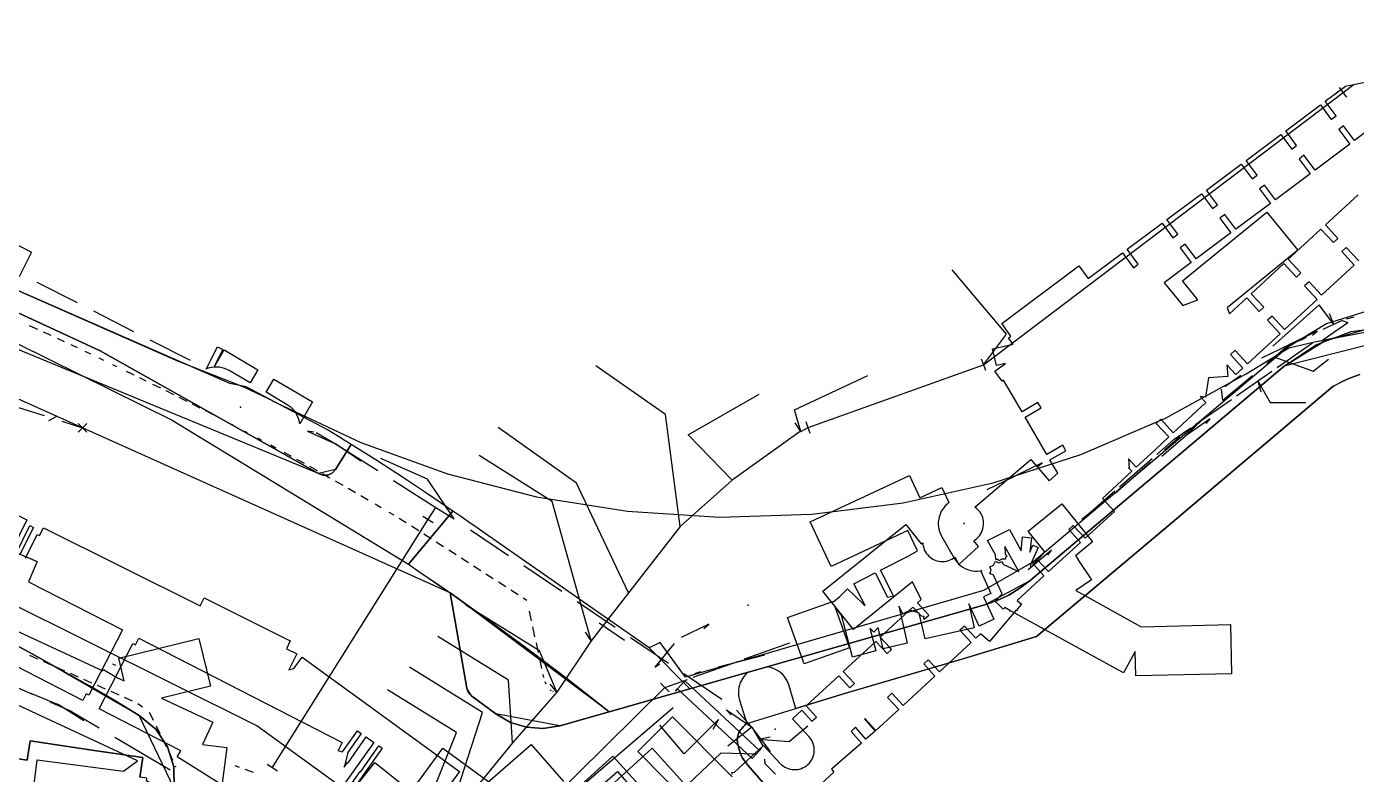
# Model space of a CAD drawing. Header units: metres. Extents: x -3782 to -2031, y 18790 to 19846.
# Drawn here: x -2249.2 to -2140.7, y 19544.5 to 19605.5 of the extents above; entities that cross this region are included whole.
import ezdxf

# ---------------------------------------------------------------- set-up
doc = ezdxf.new("R2010")
doc.units = ezdxf.units.M
for name, color, linetype in [('BOUNDARY', 7, 'Continuous'), ('CURB', 7, 'Continuous'), ('ELECTR_CABLE', 7, 'Continuous'), ('ELECTR_CABLE_COMM', 7, 'Continuous'), ('GAS', 7, 'Continuous'), ('GRASS', 7, 'Continuous'), ('GROUND', 7, 'Continuous'), ('HEAT', 7, 'Continuous'), ('LOUNGER', 7, 'Continuous'), ('OVERHEAD_POWER_LINE', 7, 'Continuous'), ('ROAD', 7, 'Continuous'), ('SEWER', 7, 'Continuous'), ('SIDEWALK_PATH', 7, 'Continuous'), ('TREE', 7, 'Continuous'), ('WATER_PIPELINE', 7, 'Continuous')]:
    doc.layers.add(name, color=color, linetype=linetype)

msp = doc.modelspace()

# ---------------------------------------------------------------- linework, layer by layer
at = {"layer": 'BOUNDARY'}
msp.add_lwpolyline([(-2257.61, 19587.34), (-2236.85, 19578.23), (-2236.65, 19578.15), (-2231.53, 19576.13), (-2229.56, 19575.21), (-2228.77, 19574.79), (-2221.97, 19571.59), (-2214.9, 19569.04), (-2207.62, 19567.17), (-2200.19, 19565.99), (-2192.69, 19565.51), (-2185.18, 19565.74), (-2177.72, 19566.67), (-2170.38, 19568.3), (-2163.23, 19570.61), (-2156.32, 19573.58), (-2149.73, 19577.18), (-2146.25, 19579.3), (-2144.28, 19579.78), (-2134.59, 19581.64)], dxfattribs=at)
at = {"layer": 'CURB'}
for points in [[(-2222.76, 19571.41), (-2224.03, 19569.38), (-2225.4, 19569.06), (-2300.61, 19600.08), (-2306.4, 19601.44), (-2308.63, 19605.07), (-2308.53, 19605.49)], [(-2214.67, 19559.33), (-2300.28, 19597.7)], [(-2249, 19581.14), (-2248.32, 19580.83)], [(-2247.86, 19580.62), (-2247.24, 19580.33)], [(-2135.03, 19580.74), (-2146.63, 19577.82)], [(-2246.73, 19580.1), (-2246.16, 19579.83)], [(-2245.6, 19579.57), (-2245.09, 19579.33)], [(-2244.47, 19579.03), (-2244.01, 19578.82)], [(-2243.34, 19578.49), (-2242.94, 19578.3)], [(-2242.21, 19577.94), (-2241.88, 19577.78)], [(-2241.11, 19577.41), (-2240.68, 19577.2)], [(-2240.68, 19577.2), (-2240.47, 19577.1)], [(-2167.36, 19560.33), (-2146.63, 19577.82)], [(-2240.02, 19576.88), (-2239.49, 19576.62)], [(-2238.94, 19576.35), (-2238.31, 19576.04)], [(-2237.86, 19575.82), (-2237.23, 19575.51)], [(-2236.79, 19575.28), (-2236.16, 19574.97)], [(-2235.71, 19574.74), (-2235.08, 19574.42)], [(-2234.64, 19574.19), (-2234.01, 19573.87)], [(-2233.57, 19573.64), (-2232.94, 19573.31)], [(-2232.5, 19573.08), (-2232.39, 19573.03)], [(-2231.44, 19572.52), (-2231.22, 19572.41)], [(-2230.37, 19571.96), (-2230.05, 19571.78)], [(-2229.31, 19571.39), (-2228.88, 19571.15)], [(-2228.25, 19570.81), (-2227.72, 19570.52)], [(-2227.72, 19570.52), (-2227.64, 19570.47)], [(-2227.2, 19570.23), (-2226.58, 19569.89)], [(-2226.15, 19569.65), (-2225.53, 19569.3)], [(-2225.09, 19569.06), (-2224.48, 19568.71)], [(-2224.05, 19568.47), (-2223.43, 19568.12)], [(-2223, 19567.87), (-2222.39, 19567.52)], [(-2221.96, 19567.27), (-2221.95, 19567.26)], [(-2221.95, 19567.26), (-2221.35, 19566.91)], [(-2220.8, 19566.59), (-2220.31, 19566.3)], [(-2219.66, 19565.92), (-2219.27, 19565.69)], [(-2218.84, 19565.43), (-2218.52, 19565.24)], [(-2218.52, 19565.24), (-2218.25, 19565.06)], [(-2217.83, 19564.79), (-2217.23, 19564.41)], [(-2216.81, 19564.14), (-2216.22, 19563.76)], [(-2215.8, 19563.49), (-2215.21, 19563.11)], [(-2214.79, 19562.84), (-2214.19, 19562.46)], [(-2213.77, 19562.19), (-2213.18, 19561.81)], [(-2212.76, 19561.54), (-2212.17, 19561.16)], [(-2211.75, 19560.89), (-2211.15, 19560.51)], [(-2210.73, 19560.24), (-2210.14, 19559.85)], [(-2171.06, 19558.36), (-2167.36, 19560.33)], [(-2201.7, 19549.64), (-2214.67, 19559.33)], [(-2201.7, 19549.64), (-2205.71, 19548.5), (-2210.95, 19549.47), (-2212.91, 19550.92), (-2213.3, 19551.55), (-2214.67, 19559.33)], [(-2209.72, 19559.58), (-2209.13, 19559.2)], [(-2208.71, 19558.93), (-2208.41, 19558.74)], [(-2208.04, 19557.05), (-2208.21, 19557.85)], [(-2171.06, 19558.36), (-2194.37, 19551.73)], [(-2207.75, 19555.75), (-2207.93, 19556.56)], [(-2207.46, 19554.46), (-2207.64, 19555.26)], [(-2198.44, 19554.84), (-2195.13, 19551.51)], [(-2248.99, 19554.24), (-2248.34, 19553.96)], [(-2240.03, 19549.34), (-2248.32, 19554.11)], [(-2247.88, 19553.75), (-2247.23, 19553.47)], [(-2246.78, 19553.27), (-2246.13, 19552.98)], [(-2207.18, 19553.16), (-2207.36, 19553.97)], [(-2245.67, 19552.78), (-2245.02, 19552.49)], [(-2244.57, 19552.29), (-2243.92, 19552)], [(-2207.02, 19552.44), (-2207.07, 19552.67)], [(-2243.46, 19551.8), (-2242.82, 19551.51)], [(-2242.36, 19551.31), (-2241.71, 19551.02)], [(-2206.85, 19551.88), (-2206.92, 19552.08)], [(-2206.41, 19551.33), (-2206.52, 19551.39)], [(-2206.24, 19551.26), (-2206.3, 19551.28)], [(-2195.13, 19551.51), (-2201.7, 19549.64)], [(-2194.37, 19551.73), (-2195.13, 19551.51)], [(-2241.25, 19550.82), (-2240.61, 19550.53)], [(-2240.16, 19550.31), (-2239.78, 19550.05)], [(-2237.28, 19542.71), (-2237.19, 19543.38), (-2240.03, 19549.34)], [(-2239.21, 19549.57), (-2239.2, 19549.57)], [(-2239.2, 19549.57), (-2238.89, 19548.94)], [(-2238.66, 19548.49), (-2238.35, 19547.86)], [(-2238.13, 19547.41), (-2237.81, 19546.78)], [(-2237.59, 19546.33), (-2237.31, 19545.68)], [(-2237.11, 19545.22), (-2237.08, 19545.16)], [(-2232.23, 19545.25), (-2231.89, 19545.12)], [(-2231.42, 19544.95), (-2230.73, 19544.7)]]:
    msp.add_lwpolyline(points, dxfattribs=at)
at = {"layer": 'ELECTR_CABLE'}
for points in [[(-2171.15, 19577.92), (-2141.82, 19600.13)], [(-2141.52, 19599.73), (-2142.12, 19600.53)], [(-2141.82, 19600.13), (-2140.92, 19600.79)], [(-2252.09, 19588.78), (-2248.82, 19587.11), (-2249.84, 19585.1)], [(-2169.3, 19580.42), (-2173.72, 19585.67)], [(-2248.39, 19584.65), (-2245.11, 19582.99)], [(-2143.79, 19582.8), (-2147.55, 19579.45)], [(-2142.59, 19581.21), (-2143.79, 19582.8)], [(-2243.77, 19582.31), (-2240.5, 19580.64)], [(-2141.9, 19581.54), (-2143.47, 19580.79)], [(-2142.59, 19581.21), (-2142.93, 19582.08)], [(-2141.9, 19581.54), (-2141.44, 19581.38)], [(-2141.54, 19581.67), (-2140.93, 19581.84)], [(-2171.15, 19577.92), (-2169.3, 19580.42)], [(-2239.16, 19579.96), (-2235.89, 19578.3)], [(-2146.19, 19579.58), (-2148.06, 19577.99)], [(-2147.22, 19577.7), (-2144.32, 19579.72)], [(-2145.2, 19579.96), (-2146.19, 19579.58)], [(-2144.83, 19580.14), (-2145.2, 19579.96)], [(-2170.98, 19577.45), (-2171.32, 19578.39)], [(-2171.15, 19577.92), (-2170.41, 19578.49)], [(-2147.41, 19578.54), (-2144.27, 19577.4)], [(-2144.27, 19577.4), (-2143.02, 19578.39)], [(-2197.1, 19573.86), (-2202.79, 19577.84)], [(-2185.47, 19572.8), (-2171.15, 19577.92)], [(-2151.48, 19576.16), (-2150.18, 19577.07)], [(-2150.53, 19575.39), (-2147.63, 19577.41)], [(-2186.58, 19574.25), (-2180.61, 19577.05)], [(-2149.21, 19577.03), (-2151.63, 19575.01)], [(-2148.78, 19576.61), (-2147.77, 19574.85)], [(-2148.78, 19576.61), (-2148.55, 19575.71)], [(-2195.25, 19572.21), (-2189.45, 19575.53)], [(-2153.84, 19573.08), (-2150.94, 19575.1)], [(-2151.63, 19575.01), (-2151.76, 19575.94)], [(-2195.9, 19564.73), (-2197.1, 19573.86)], [(-2186.07, 19572.48), (-2186.58, 19574.25)], [(-2147.77, 19574.85), (-2144.88, 19574.85)], [(-2204.37, 19568.28), (-2210.76, 19572.8)], [(-2186.07, 19572.48), (-2186.53, 19573.18)], [(-2186.07, 19572.48), (-2185.47, 19572.8)], [(-2185.3, 19572.33), (-2185.64, 19573.27)], [(-2155.6, 19571.85), (-2154.25, 19572.79)], [(-2153.29, 19573.45), (-2154.72, 19572.1)], [(-2225.61, 19572.41), (-2224.03, 19571.49)], [(-2191.66, 19568.51), (-2195.25, 19572.21)], [(-2186.13, 19572.48), (-2191.66, 19568.51)], [(-2157.02, 19570.61), (-2155.6, 19571.85)], [(-2155.16, 19572.06), (-2156.41, 19570.96)], [(-2224.03, 19571.49), (-2220.57, 19569.3)], [(-2216.51, 19568.59), (-2220.32, 19570.29)], [(-2206.35, 19566.78), (-2212.31, 19570.52)], [(-2157.53, 19569.97), (-2160.41, 19567.44)], [(-2160.07, 19567.97), (-2157.4, 19570.28)], [(-2219.3, 19568.49), (-2215.84, 19566.3)], [(-2214.34, 19565.37), (-2216.51, 19568.59)], [(-2191.66, 19568.51), (-2195.9, 19564.73)], [(-2200.12, 19559.34), (-2204.37, 19568.28)], [(-2162.43, 19565.91), (-2160.44, 19567.64)], [(-2216.49, 19565.29), (-2215.84, 19566.3)], [(-2215.84, 19566.3), (-2214.34, 19565.37)], [(-2203.18, 19555.43), (-2206.35, 19566.78)], [(-2229.18, 19545.06), (-2216.49, 19565.29)], [(-2216.06, 19565.03), (-2216.91, 19565.56)], [(-2163.13, 19565.34), (-2162.43, 19565.91)], [(-2213.01, 19564.48), (-2209.9, 19562.38)], [(-2195.9, 19564.73), (-2203.18, 19555.43)], [(-2208.66, 19561.55), (-2205.55, 19559.46)], [(-2207.37, 19554.6), (-2213.38, 19558.32)], [(-2204.31, 19558.62), (-2201.2, 19556.53)], [(-2209.92, 19552.22), (-2215.67, 19555.78)], [(-2203.18, 19555.43), (-2205.97, 19551.24)], [(-2203.18, 19555.43), (-2203.64, 19556.13)], [(-2199.96, 19555.69), (-2196.85, 19553.6)], [(-2205.97, 19551.24), (-2207.37, 19554.6)], [(-2190.66, 19553.94), (-2186.95, 19555.26)], [(-2212.03, 19549.57), (-2218, 19553.26)], [(-2194.84, 19552.45), (-2191.13, 19553.77)], [(-2189.03, 19554.26), (-2192.8, 19553.26)], [(-2248.66, 19551.01), (-2252.11, 19552.51)], [(-2209.59, 19547.11), (-2209.92, 19552.22)], [(-2197.16, 19551.62), (-2195.31, 19552.28)], [(-2196.13, 19551.51), (-2195.53, 19552.15)], [(-2195.61, 19552.76), (-2192.5, 19550.67)], [(-2195.53, 19552.15), (-2189.44, 19546.49)], [(-2194.25, 19552.88), (-2194.74, 19552.74)], [(-2214.14, 19547.94), (-2219.78, 19551.43)], [(-2197.16, 19551.62), (-2218.61, 19530.43)], [(-2205.97, 19551.24), (-2209.59, 19547.11)], [(-2205.97, 19551.24), (-2206.51, 19551.88)], [(-2197.51, 19551.97), (-2196.81, 19551.26)], [(-2196.3, 19551.32), (-2196.13, 19551.51)], [(-2196.13, 19551.51), (-2190.04, 19545.84)], [(-2245.56, 19549.66), (-2247.29, 19550.41)], [(-2196.47, 19549.96), (-2203.94, 19543.58)], [(-2245.56, 19549.66), (-2243.31, 19548.33)], [(-2214.96, 19540.49), (-2212.03, 19549.57)], [(-2192.78, 19549), (-2195.58, 19546.21)], [(-2192.78, 19549), (-2193.25, 19548.18)], [(-2191.32, 19549.76), (-2190.05, 19548.38)], [(-2218.85, 19536.2), (-2214.14, 19547.94)], [(-2195.58, 19546.21), (-2197.57, 19548.55)], [(-2190.05, 19548.38), (-2189.17, 19546.87)], [(-2187.02, 19547.21), (-2185.5, 19548.5)], [(-2242.02, 19547.57), (-2237.52, 19544.91)], [(-2209.59, 19547.11), (-2214.96, 19540.49)], [(-2189.49, 19547.41), (-2188.57, 19547.59)], [(-2189.49, 19547.41), (-2187.02, 19547.21)], [(-2192.58, 19546.26), (-2199.57, 19539.62)], [(-2189.74, 19546.17), (-2192.58, 19546.26)], [(-2190.04, 19545.84), (-2189.44, 19546.49)], [(-2189.44, 19546.49), (-2189.27, 19546.67)], [(-2189.02, 19545.76), (-2189, 19545.41)], [(-2228.76, 19544.8), (-2229.61, 19545.33)], [(-2189, 19545.41), (-2188.14, 19544.54)]]:
    msp.add_lwpolyline(points, dxfattribs=at)
for points in [[(-2233.95, 19577.73), (-2234.1, 19577.71), (-2234.3, 19577.67), (-2234.5, 19577.61), (-2234.57, 19577.58), (-2233.64, 19579.4), (-2233.21, 19579.18)], [(-2233.11, 19579.13), (-2230.36, 19577.51), (-2230.98, 19576.44), (-2232.71, 19577.45), (-2232.89, 19577.55), (-2233.08, 19577.62), (-2233.28, 19577.68), (-2233.48, 19577.72), (-2233.69, 19577.74), (-2233.9, 19577.74), (-2233.92, 19577.73)], [(-2229.06, 19576.75), (-2225.89, 19574.9), (-2226.94, 19573.11), (-2226.95, 19573.19), (-2226.99, 19573.39), (-2227.06, 19573.59), (-2227.14, 19573.78), (-2227.24, 19573.96), (-2227.35, 19574.13), (-2227.48, 19574.29), (-2227.63, 19574.43), (-2227.79, 19574.56), (-2227.96, 19574.67), (-2229.69, 19575.68)], [(-2178.5, 19559.08), (-2179.57, 19561.17), (-2177.25, 19562.36), (-2176.56, 19562.75), (-2177.33, 19564.41), (-2183.6, 19561.49), (-2185.29, 19565.11), (-2177.21, 19568.89), (-2176.36, 19567.07), (-2174.55, 19567.91), (-2173.98, 19566.69), (-2174.13, 19566.57), (-2174.28, 19566.43), (-2174.41, 19566.27), (-2174.53, 19566.1), (-2174.63, 19565.92), (-2174.71, 19565.73), (-2174.78, 19565.54), (-2174.82, 19565.34), (-2174.85, 19565.13), (-2174.85, 19564.93), (-2174.83, 19564.72), (-2174.8, 19564.52), (-2174.74, 19564.32), (-2174.67, 19564.13), (-2174.58, 19563.94), (-2173.56, 19562.16), (-2173.45, 19561.99), (-2173.32, 19561.83), (-2173.18, 19561.68), (-2173.02, 19561.54), (-2172.85, 19561.42), (-2172.67, 19561.32), (-2172.48, 19561.24), (-2172.29, 19561.18), (-2172.09, 19561.13), (-2171.88, 19561.11), (-2171.68, 19561.1), (-2171.47, 19561.12), (-2171.3, 19561.15), (-2171.39, 19561.09), (-2170.56, 19559.29), (-2171.17, 19559), (-2170.32, 19557.18), (-2171.52, 19556.62), (-2172.36, 19558.44), (-2171.92, 19556.49), (-2175.92, 19555.57), (-2176.41, 19557.68), (-2177.14, 19557.92), (-2177.75, 19557.61), (-2178.08, 19558.25), (-2177.38, 19555.23), (-2179.36, 19554.78), (-2179.76, 19556.5), (-2180.12, 19556.13), (-2180.44, 19556.44), (-2179.95, 19554.6), (-2181.84, 19554.1), (-2182.75, 19557.52), (-2183.29, 19558.23), (-2182.09, 19554.86), (-2185.8, 19553.54), (-2187.15, 19557.31), (-2183.44, 19558.63), (-2183.43, 19558.61), (-2182.9, 19559.01), (-2182.26, 19559.67), (-2181, 19558.46), (-2180.98, 19558.47), (-2180.97, 19558.44), (-2180.82, 19558.29), (-2181.73, 19560.07), (-2180.01, 19560.95), (-2179, 19558.97)], [(-2170.53, 19561.17), (-2170.65, 19561.44), (-2170.34, 19561.58), (-2170.19, 19561.92), (-2169.9, 19561.79), (-2169.67, 19561.9), (-2169.54, 19561.63), (-2168.29, 19561.06), (-2168.29, 19561.06), (-2169.43, 19563.11), (-2169.4, 19562.52), (-2169.27, 19562.3), (-2169.38, 19562.24), (-2169.37, 19562.08), (-2169.68, 19562.07), (-2169.9, 19561.94), (-2169.96, 19562.05), (-2170.16, 19562.04), (-2170.18, 19562.43), (-2170.84, 19563.59), (-2169.15, 19564.44), (-2169.05, 19564.5), (-2168.09, 19562.76), (-2167.97, 19563.89), (-2167.25, 19563.81), (-2167.37, 19562.66), (-2167.13, 19563.22), (-2166.71, 19563.03), (-2167.36, 19561.56), (-2167.24, 19561.49), (-2166.26, 19562.54), (-2166.18, 19562.7), (-2167.52, 19564.35), (-2164.78, 19566.58), (-2162.26, 19563.48), (-2163.65, 19562.34), (-2163.59, 19562.25), (-2163.45, 19562.05), (-2163.46, 19562.04), (-2162.35, 19560.38), (-2163.64, 19559.51), (-2158.3, 19556.57), (-2151.01, 19556.74), (-2150.92, 19552.74), (-2158.74, 19552.56), (-2158.79, 19554.56), (-2159.75, 19552.81), (-2168.9, 19557.84), (-2168.96, 19557.81), (-2169.01, 19557.9), (-2169.42, 19558.13), (-2169.55, 19558), (-2170.22, 19558.65), (-2169.63, 19559.25), (-2170.34, 19560.77), (-2170.64, 19560.91)]]:
    msp.add_lwpolyline(points, close=True, dxfattribs=at)
at = {"layer": 'ELECTR_CABLE_COMM'}
for points in [[(-2251.2, 19574.86), (-2247.79, 19573.78)], [(-2247.41, 19573.38), (-2246.75, 19573.73)], [(-2246.36, 19573.33), (-2244.66, 19572.79)], [(-2245.01, 19572.43), (-2244.31, 19573.14)], [(-2244.31, 19572.43), (-2245.01, 19573.14)]]:
    msp.add_lwpolyline(points, dxfattribs=at)
at = {"layer": 'GAS'}
for points in [[(-2191.67, 19544.52), (-2191.68, 19544.69), (-2191.47, 19544.7), (-2189.1, 19546.9), (-2187.74, 19545.43), (-2187.63, 19545.32), (-2187.5, 19545.22), (-2187.37, 19545.13), (-2187.23, 19545.06), (-2187.09, 19545), (-2186.94, 19544.96), (-2186.78, 19544.93), (-2186.63, 19544.92), (-2186.47, 19544.92), (-2186.31, 19544.94), (-2186.16, 19544.97), (-2186.01, 19545.01), (-2185.87, 19545.08), (-2185.73, 19545.15), (-2185.6, 19545.24), (-2185.48, 19545.34), (-2185.37, 19545.45), (-2185.27, 19545.58), (-2185.18, 19545.71), (-2185.11, 19545.85), (-2185.05, 19545.99), (-2185.01, 19546.14), (-2184.98, 19546.3), (-2184.97, 19546.45), (-2184.97, 19546.61), (-2184.98, 19546.77), (-2185.02, 19546.92), (-2185.06, 19547.07), (-2185.13, 19547.21), (-2185.2, 19547.35), (-2185.29, 19547.48), (-2185.39, 19547.6), (-2186.75, 19549.07), (-2185.99, 19549.77), (-2185.16, 19548.87), (-2184.78, 19549.19), (-2185.63, 19550.11), (-2182.97, 19552.57), (-2182.06, 19551.59), (-2181.69, 19551.93), (-2182.6, 19552.91), (-2179.94, 19555.37), (-2179.03, 19554.39), (-2178.66, 19554.72), (-2178.78, 19554.85), (-2178.8, 19554.85), (-2178.8, 19554.87), (-2179.58, 19555.71), (-2176.92, 19558.17), (-2176.25, 19557.45), (-2176.04, 19557.42), (-2176.06, 19557.25), (-2176, 19557.18), (-2175.63, 19557.52), (-2176.55, 19558.51), (-2176.24, 19558.8), (-2176.95, 19560.22), (-2181.78, 19556.35), (-2184.28, 19559.48), (-2177.51, 19564.89), (-2176.26, 19563.33), (-2176.12, 19563.4), (-2176.11, 19563.3), (-2176.08, 19563.14), (-2176.04, 19562.99), (-2175.99, 19562.84), (-2175.92, 19562.7), (-2175.83, 19562.57), (-2175.74, 19562.45), (-2175.63, 19562.33), (-2175.51, 19562.23), (-2175.39, 19562.14), (-2175.25, 19562.06), (-2175.11, 19561.99), (-2174.96, 19561.94), (-2174.81, 19561.91), (-2174.65, 19561.89), (-2174.49, 19561.88), (-2174.34, 19561.89), (-2174.18, 19561.92), (-2174.03, 19561.96), (-2173.88, 19562.01), (-2173.74, 19562.08), (-2173.61, 19562.17), (-2173.49, 19562.25), (-2173.18, 19561.63), (-2171.58, 19563.11), (-2171.96, 19563.56), (-2171.72, 19563.76), (-2171.6, 19563.87), (-2171.5, 19563.99), (-2171.41, 19564.12), (-2171.33, 19564.25), (-2171.26, 19564.4), (-2171.21, 19564.55), (-2171.18, 19564.7), (-2171.16, 19564.85), (-2171.15, 19565.01), (-2171.16, 19565.17), (-2171.19, 19565.32), (-2171.23, 19565.47), (-2171.28, 19565.62), (-2171.35, 19565.76), (-2171.44, 19565.9), (-2171.53, 19566.02), (-2171.64, 19566.13), (-2171.76, 19566.24), (-2171.87, 19566.32), (-2167.3, 19570.21), (-2165.81, 19568.46), (-2165.11, 19569.1), (-2165.74, 19570.17), (-2164.44, 19570.92), (-2164.69, 19571.36), (-2165.99, 19570.6), (-2167.76, 19573.66), (-2166.47, 19574.41), (-2166.72, 19574.84), (-2168.01, 19574.09), (-2169.52, 19576.68), (-2169.63, 19576.6), (-2170.23, 19577.41), (-2169.38, 19578.04), (-2170.11, 19577.87), (-2170.43, 19579.22), (-2168.75, 19579.61), (-2169.12, 19580.1), (-2168.92, 19580.26), (-2169.68, 19581.28), (-2163.38, 19585.98), (-2162.62, 19584.96), (-2159.83, 19587.05), (-2158.94, 19585.84), (-2158.54, 19586.14), (-2159.43, 19587.34), (-2156.6, 19589.46), (-2155.71, 19588.26), (-2155.31, 19588.56), (-2156.2, 19589.76), (-2153.37, 19591.87), (-2152.48, 19590.67), (-2152.08, 19590.97), (-2152.97, 19592.17), (-2150.14, 19594.29), (-2149.25, 19593.08), (-2148.85, 19593.38), (-2149.74, 19594.59), (-2146.91, 19596.7), (-2146.02, 19595.5), (-2145.62, 19595.8), (-2146.51, 19597), (-2143.68, 19599.11), (-2142.79, 19597.91), (-2142.39, 19598.21), (-2143.28, 19599.41), (-2141.63, 19600.65), (-2140.03, 19600.96)], [(-2138.06, 19598.32), (-2140.89, 19596.21), (-2141.79, 19597.41), (-2142.19, 19597.11), (-2141.29, 19595.91), (-2144.12, 19593.79), (-2145.02, 19595), (-2145.42, 19594.7), (-2144.52, 19593.5), (-2147.35, 19591.38), (-2148.25, 19592.58), (-2148.65, 19592.28), (-2147.75, 19591.08), (-2150.58, 19588.97), (-2151.48, 19590.17), (-2151.88, 19589.87), (-2150.98, 19588.67), (-2153.81, 19586.55), (-2154.71, 19587.76), (-2155.11, 19587.46), (-2154.21, 19586.25), (-2156.43, 19584.6), (-2154.89, 19582.75), (-2153.68, 19583.21), (-2154.94, 19584.77), (-2148.04, 19590.37), (-2145.52, 19587.26), (-2151.29, 19582.57), (-2151.1, 19582.07), (-2149.69, 19583.38), (-2148.67, 19582.28), (-2148.3, 19582.62), (-2149.32, 19583.72), (-2146.66, 19586.19), (-2145.64, 19585.08), (-2145.28, 19585.42), (-2146.3, 19586.53), (-2143.64, 19588.99), (-2142.62, 19587.89), (-2142.25, 19588.23), (-2143.27, 19589.33), (-2140.61, 19591.79)], [(-2140.55, 19586.39), (-2141.57, 19587.49), (-2141.94, 19587.15), (-2140.92, 19586.05), (-2143.58, 19583.59), (-2144.6, 19584.69), (-2144.97, 19584.35), (-2143.95, 19583.25), (-2146.6, 19580.79), (-2147.62, 19581.89), (-2147.99, 19581.55), (-2146.97, 19580.45), (-2149.63, 19577.99), (-2150.64, 19579.08), (-2150.68, 19579.06), (-2151.02, 19578.75), (-2150, 19577.65), (-2150.57, 19577.12), (-2151.31, 19577.92), (-2151.24, 19576.98), (-2152.82, 19576.86), (-2153.05, 19575.29), (-2153.49, 19575.35), (-2153.02, 19574.85), (-2155.68, 19572.38), (-2156.7, 19573.49), (-2157.07, 19573.15), (-2156.05, 19572.05), (-2157.17, 19571), (-2158.71, 19569.58), (-2159.34, 19570.27), (-2159.29, 19569.52), (-2159.33, 19569.52), (-2159.07, 19569.24), (-2161.46, 19567.03), (-2160.48, 19565.95), (-2162.88, 19563.78), (-2163.84, 19564.83), (-2164.2, 19564.49), (-2163.25, 19563.44), (-2165.86, 19561.06), (-2166.8, 19562.09), (-2167.16, 19561.75), (-2166.23, 19560.73), (-2168.43, 19558.72), (-2168.07, 19558.4), (-2168.43, 19557.99), (-2168.42, 19557.89), (-2168.52, 19557.88), (-2170.68, 19555.37), (-2171.4, 19555.99), (-2171.79, 19555.63), (-2172.71, 19556.62), (-2173.08, 19556.28), (-2172.16, 19555.29), (-2174.76, 19552.89), (-2175.67, 19553.88), (-2176.04, 19553.54), (-2175.12, 19552.55), (-2177.72, 19550.15), (-2178.63, 19551.14), (-2178.99, 19550.8), (-2178.08, 19549.81), (-2179.94, 19548.1), (-2180.85, 19549.08), (-2180.87, 19549.06), (-2179.99, 19548.05), (-2180.75, 19547.4), (-2181.6, 19548.38), (-2181.97, 19548.04), (-2181.12, 19547.07), (-2183.57, 19544.95), (-2183.36, 19544.71), (-2208.36, 19521.67)], [(-2194.7, 19541.71), (-2199.36, 19546.4), (-2196.53, 19549.22), (-2191.66, 19544.33)], [(-2213.95, 19541.83), (-2208.06, 19546.97), (-2205.43, 19543.96)], [(-2206.94, 19539.6), (-2201.02, 19544.76), (-2198.39, 19541.75)]]:
    msp.add_lwpolyline(points, dxfattribs=at)
at = {"layer": 'GRASS'}
for points in [[(-2261.75, 19587.61), (-2243.22, 19579.07), (-2225.4, 19569.06), (-2225.03, 19568.92), (-2224.65, 19568.93), (-2224.3, 19569.09), (-2224.03, 19569.38), (-2222.75, 19571.43), (-2223.23, 19571.73), (-2223.71, 19572.03), (-2224.19, 19572.33), (-2224.68, 19572.62), (-2231.31, 19576.14), (-2232.64, 19576.39), (-2236.85, 19578.24), (-2257.7, 19587.38)], [(-2139.79, 19582.32), (-2143.19, 19581.25), (-2146.29, 19579.4), (-2167.07, 19561.88), (-2171.15, 19559.51), (-2195.47, 19552.45), (-2197.53, 19555.29), (-2198.44, 19554.84), (-2195.13, 19551.51), (-2194.37, 19551.73), (-2171.06, 19558.36), (-2170.06, 19558.71), (-2169.1, 19559.15), (-2168.2, 19559.7), (-2167.35, 19560.34), (-2146.63, 19577.82), (-2144.04, 19579.54), (-2141.17, 19580.63), (-2138.12, 19581.04)]]:
    msp.add_lwpolyline(points, dxfattribs=at)
msp.add_lwpolyline([(-2214.67, 19559.33), (-2213.3, 19551.55), (-2213.25, 19551.37), (-2213.17, 19551.2), (-2213.05, 19551.05), (-2212.91, 19550.92), (-2210.95, 19549.47), (-2209.75, 19548.77), (-2208.44, 19548.37), (-2207.08, 19548.27), (-2205.71, 19548.5), (-2201.7, 19549.64), (-2204.88, 19552.14), (-2208.11, 19554.59), (-2211.37, 19556.98)], close=True, dxfattribs=at)
at = {"layer": 'GROUND'}
for points in [[(-2257.61, 19587.34), (-2236.85, 19578.23), (-2236.65, 19578.15), (-2231.53, 19576.13), (-2229.56, 19575.21), (-2228.77, 19574.79), (-2221.97, 19571.59), (-2214.9, 19569.04), (-2207.62, 19567.17), (-2200.19, 19565.99), (-2192.69, 19565.51), (-2185.18, 19565.74), (-2177.72, 19566.67), (-2170.38, 19568.3), (-2163.23, 19570.61), (-2156.32, 19573.58), (-2149.73, 19577.18), (-2146.25, 19579.3), (-2144.28, 19579.78), (-2142.43, 19580.14), (-2143.32, 19579.89), (-2146.63, 19577.82), (-2167.35, 19560.34), (-2168.2, 19559.7), (-2169.1, 19559.15), (-2170.06, 19558.71), (-2171.06, 19558.36), (-2195.13, 19551.51), (-2198.44, 19554.84), (-2211.82, 19564.16), (-2212.48, 19564.63), (-2213.14, 19565.09), (-2213.8, 19565.55), (-2214.46, 19566), (-2216.51, 19567.39), (-2218.57, 19568.76), (-2220.65, 19570.11), (-2222.75, 19571.43), (-2224.03, 19569.38), (-2224.3, 19569.09), (-2224.65, 19568.93), (-2225.03, 19568.92), (-2225.4, 19569.06), (-2243.22, 19579.07), (-2261.75, 19587.61)], [(-2189.15, 19543.83), (-2190.4, 19545.28), (-2190.81, 19545.86), (-2190.96, 19546.16), (-2191.07, 19546.47), (-2191.16, 19546.78), (-2191.22, 19547.11), (-2191.25, 19547.4), (-2191.21, 19547.68), (-2191.11, 19547.95), (-2190.95, 19548.19), (-2190.85, 19548.31), (-2190.74, 19548.43), (-2190.64, 19548.55), (-2190.54, 19548.66), (-2182.49, 19551.12), (-2172.84, 19553.96), (-2166.85, 19555.78), (-2156.46, 19564.5), (-2142.67, 19576.15), (-2141.96, 19576.53), (-2141.22, 19576.86), (-2140.47, 19577.14)], [(-2250.27, 19545.85), (-2249.18, 19545.68), (-2248.94, 19547.27), (-2243.51, 19546.46), (-2239.75, 19545.9), (-2239.99, 19544.31)]]:
    msp.add_lwpolyline(points, dxfattribs=at)
msp.add_lwpolyline([(-2211.37, 19556.98), (-2208.11, 19554.59), (-2204.88, 19552.14), (-2201.7, 19549.64), (-2205.71, 19548.5), (-2207.08, 19548.27), (-2208.44, 19548.37), (-2209.75, 19548.77), (-2210.95, 19549.47), (-2212.91, 19550.92), (-2213.05, 19551.05), (-2213.17, 19551.2), (-2213.25, 19551.37), (-2213.3, 19551.55), (-2214.67, 19559.33)], close=True, dxfattribs=at)
at = {"layer": 'HEAT'}
for points in [[(-2250.98, 19556.68), (-2243.01, 19552.97), (-2242.95, 19553.08), (-2241.87, 19552.44), (-2241.25, 19552.15), (-2241.71, 19554), (-2235.18, 19555.62), (-2234.21, 19551.73), (-2238.23, 19550.74), (-2234.03, 19548.79), (-2234.87, 19546.97), (-2232.89, 19546.72), (-2233.59, 19541.28)], [(-2248.86, 19541.74), (-2248.35, 19545.71), (-2241.31, 19544.8), (-2240.18, 19545.64), (-2249.98, 19550.2)]]:
    msp.add_lwpolyline(points, dxfattribs=at)
at = {"layer": 'LOUNGER'}
msp.add_point((-2190.36, 19558.32), dxfattribs=at)
at = {"layer": 'OVERHEAD_POWER_LINE'}
for points in [[(-2143.94, 19580.66), (-2146.19, 19579.58)], [(-2144.33, 19580.33), (-2143.94, 19580.66)], [(-2143.49, 19579.95), (-2141.44, 19581.38)], [(-2148.45, 19578.5), (-2146.19, 19579.58)], [(-2152.67, 19573.53), (-2154.72, 19572.1)], [(-2153, 19573.13), (-2152.67, 19573.53)], [(-2226.3, 19572.52), (-2224.03, 19571.49)], [(-2225.79, 19572.43), (-2226.3, 19572.52)], [(-2156.62, 19570.48), (-2154.72, 19572.1)], [(-2221.96, 19570.08), (-2224.03, 19571.49)], [(-2166.37, 19569.93), (-2168.62, 19568.85)], [(-2166.76, 19569.6), (-2166.37, 19569.93)], [(-2170.87, 19567.76), (-2168.62, 19568.85)], [(-2165.61, 19562.82), (-2167.52, 19561.2)], [(-2165.91, 19562.4), (-2165.61, 19562.82)], [(-2200.45, 19555.45), (-2202.52, 19556.86)], [(-2193.58, 19556.77), (-2195.83, 19555.68)], [(-2193.97, 19556.43), (-2193.58, 19556.77)], [(-2196.41, 19555.21), (-2197.98, 19553.27)], [(-2197.98, 19553.27), (-2197.56, 19553.54)], [(-2248.96, 19551.18), (-2246.65, 19550.23)], [(-2244.54, 19548.89), (-2246.65, 19550.23)], [(-2192.12, 19549.79), (-2190.05, 19548.38)], [(-2192.12, 19549.79), (-2191.78, 19549.39)], [(-2190.05, 19548.38), (-2192.01, 19546.82)], [(-2188.53, 19546.4), (-2190.05, 19548.38)]]:
    msp.add_lwpolyline(points, dxfattribs=at)
at = {"layer": 'ROAD'}
for points in [[(-2257.56, 19583.38), (-2237.35, 19573.42), (-2237.35, 19573.42), (-2218.08, 19561.66), (-2217.23, 19561.08), (-2216.37, 19560.5), (-2215.52, 19559.91), (-2214.67, 19559.33), (-2214.67, 19559.33), (-2214.67, 19559.32), (-2213.3, 19551.55), (-2213.3, 19551.55), (-2213.25, 19551.37), (-2213.25, 19551.37), (-2213.17, 19551.2), (-2213.16, 19551.2), (-2213.05, 19551.05), (-2213.05, 19551.05), (-2212.91, 19550.92), (-2210.95, 19549.47), (-2210.95, 19549.47), (-2209.75, 19548.77), (-2209.75, 19548.77), (-2208.44, 19548.37), (-2208.44, 19548.37), (-2207.08, 19548.27), (-2207.07, 19548.27), (-2205.71, 19548.5), (-2205.7, 19548.5), (-2190.32, 19552.88), (-2190.39, 19552.83), (-2190.54, 19552.69), (-2190.68, 19552.54), (-2190.8, 19552.37), (-2190.91, 19552.19), (-2191, 19552.01), (-2191.07, 19551.81), (-2191.12, 19551.61), (-2191.15, 19551.41), (-2191.16, 19551.2), (-2191.15, 19551), (-2191.12, 19550.79), (-2191.07, 19550.59), (-2190.48, 19548.68), (-2190.53, 19548.67), (-2190.54, 19548.66), (-2190.64, 19548.55), (-2190.74, 19548.43), (-2190.84, 19548.31), (-2190.94, 19548.19), (-2190.95, 19548.19), (-2191.1, 19547.95), (-2191.11, 19547.95), (-2191.21, 19547.68), (-2191.21, 19547.68), (-2191.25, 19547.4), (-2191.25, 19547.39), (-2191.22, 19547.11), (-2191.22, 19547.11), (-2191.16, 19546.78), (-2191.16, 19546.78), (-2191.07, 19546.47), (-2190.96, 19546.16), (-2190.96, 19546.16), (-2190.81, 19545.86), (-2190.81, 19545.86), (-2190.4, 19545.28), (-2190.4, 19545.28), (-2189.15, 19543.83)], [(-2140.47, 19577.14), (-2141.22, 19576.86), (-2141.22, 19576.86), (-2141.96, 19576.53), (-2141.96, 19576.52), (-2142.67, 19576.15), (-2142.67, 19576.15), (-2156.46, 19564.5), (-2166.85, 19555.78), (-2166.85, 19555.78), (-2172.83, 19553.96), (-2182.48, 19551.12), (-2186.47, 19549.9), (-2187.05, 19551.82), (-2187.12, 19552.01), (-2187.21, 19552.2), (-2187.31, 19552.37), (-2187.43, 19552.54), (-2187.57, 19552.69), (-2187.73, 19552.83), (-2187.89, 19552.95), (-2188.07, 19553.06), (-2188.25, 19553.15), (-2188.45, 19553.22), (-2188.65, 19553.27), (-2188.85, 19553.3), (-2188.85, 19553.3), (-2171.06, 19558.36), (-2170.06, 19558.71), (-2170.06, 19558.71), (-2169.1, 19559.15), (-2169.1, 19559.15), (-2168.2, 19559.7), (-2168.2, 19559.7), (-2167.35, 19560.34), (-2167.35, 19560.34), (-2146.63, 19577.81), (-2146.63, 19577.82), (-2143.32, 19579.89), (-2143.32, 19579.89), (-2139.63, 19580.92)], [(-2237.19, 19543.38), (-2237.21, 19545.14), (-2237.21, 19545.14), (-2237.72, 19546.79), (-2237.72, 19546.79), (-2238.67, 19548.22), (-2238.68, 19548.22), (-2240.03, 19549.34), (-2240.03, 19549.34), (-2242.09, 19550.57), (-2244.15, 19551.77), (-2246.23, 19552.95), (-2248.32, 19554.11), (-2249.08, 19554.53), (-2249.84, 19554.94)]]:
    msp.add_lwpolyline(points, dxfattribs=at)
at = {"layer": 'SEWER'}
for points in [[(-2255.22, 19564.79), (-2248.37, 19561.9), (-2249.07, 19560.24), (-2241.41, 19556.32), (-2244.14, 19550.98), (-2244.36, 19551.09), (-2244.63, 19550.55), (-2252.85, 19554.77)], [(-2230.95, 19542.21), (-2236.95, 19545.97), (-2236.64, 19546.46), (-2243.3, 19549.87), (-2240.56, 19555.21), (-2240.35, 19555.1), (-2240.07, 19555.63), (-2223.49, 19547.13), (-2223.76, 19546.6), (-2223.82, 19546.47), (-2223.45, 19546.38), (-2222.24, 19548.08), (-2221.93, 19547.87), (-2223.05, 19546.28), (-2223.03, 19546.28), (-2223.32, 19545.11), (-2223.04, 19545.51), (-2223, 19545.48), (-2221.53, 19547.58), (-2220.9, 19547.14), (-2223.85, 19542.97)], [(-2241.93, 19553.4), (-2242.18, 19553.52)], [(-2223.52, 19542.64), (-2222.01, 19544.78), (-2221.97, 19544.76), (-2220.5, 19546.85), (-2220.22, 19546.66), (-2222.87, 19542.9), (-2220.82, 19545.49), (-2217.84, 19543.13), (-2215.27, 19546.66), (-2209.5, 19542.47)], [(-2206.35, 19541.53), (-2201.41, 19546.03), (-2197.37, 19541.59)]]:
    msp.add_lwpolyline(points, dxfattribs=at)
at = {"layer": 'SIDEWALK_PATH'}
for points in [[(-2257.56, 19583.38), (-2237.35, 19573.42), (-2218.08, 19561.66), (-2214.46, 19566), (-2216.51, 19567.39), (-2218.57, 19568.76), (-2220.65, 19570.11), (-2222.75, 19571.43), (-2224.03, 19569.38), (-2224.3, 19569.09), (-2224.65, 19568.93), (-2225.03, 19568.92), (-2225.4, 19569.06), (-2243.22, 19579.07), (-2261.75, 19587.61)], [(-2249.84, 19554.94), (-2249.08, 19554.53), (-2248.32, 19554.11), (-2246.23, 19552.95), (-2244.15, 19551.77), (-2242.09, 19550.57), (-2240.03, 19549.34), (-2238.67, 19548.22), (-2237.72, 19546.79), (-2237.21, 19545.14), (-2237.19, 19543.38), (-2237.28, 19542.71), (-2239.45, 19544.01), (-2239.42, 19544.22), (-2239.99, 19544.31), (-2239.75, 19545.9), (-2243.51, 19546.46), (-2248.94, 19547.27), (-2249.18, 19545.68), (-2250.27, 19545.85)]]:
    msp.add_lwpolyline(points, dxfattribs=at)
msp.add_lwpolyline([(-2211.82, 19564.16), (-2212.48, 19564.63), (-2213.14, 19565.09), (-2213.8, 19565.55), (-2214.46, 19566), (-2218.08, 19561.66), (-2217.23, 19561.08), (-2216.37, 19560.5), (-2215.52, 19559.92), (-2214.67, 19559.33), (-2211.37, 19556.98), (-2208.11, 19554.59), (-2204.88, 19552.14), (-2201.7, 19549.64), (-2195.13, 19551.51), (-2198.44, 19554.84)], close=True, dxfattribs=at)
at = {"layer": 'TREE'}
for p in [(-2231.76, 19574.46), (-2172.75, 19564.98), (-2188.15, 19548.23)]:
    msp.add_point(p, dxfattribs=at)
at = {"layer": 'WATER_PIPELINE'}
for points in [[(-2264.73, 19573.01), (-2249.19, 19565.29), (-2250.46, 19562.73)], [(-2250.08, 19562.55), (-2248.95, 19564.82), (-2248.66, 19564.67), (-2249.79, 19562.4)], [(-2249.32, 19562.17), (-2248.36, 19564.1), (-2248.16, 19564), (-2247.84, 19564.62), (-2235.07, 19558.28), (-2234.75, 19558.92), (-2227.71, 19555.43), (-2228.03, 19554.78), (-2227.18, 19554.35), (-2227.82, 19553.06), (-2227.43, 19553.16), (-2226.75, 19554.09), (-2213.91, 19544.77), (-2215.59, 19542.46)], [(-2217.86, 19539.35), (-2230.43, 19548.49), (-2251.03, 19558.73)], [(-2204.04, 19541.34), (-2198.19, 19546.66), (-2194.16, 19542.22)]]:
    msp.add_lwpolyline(points, dxfattribs=at)

doc.saveas('drawing.dxf')
